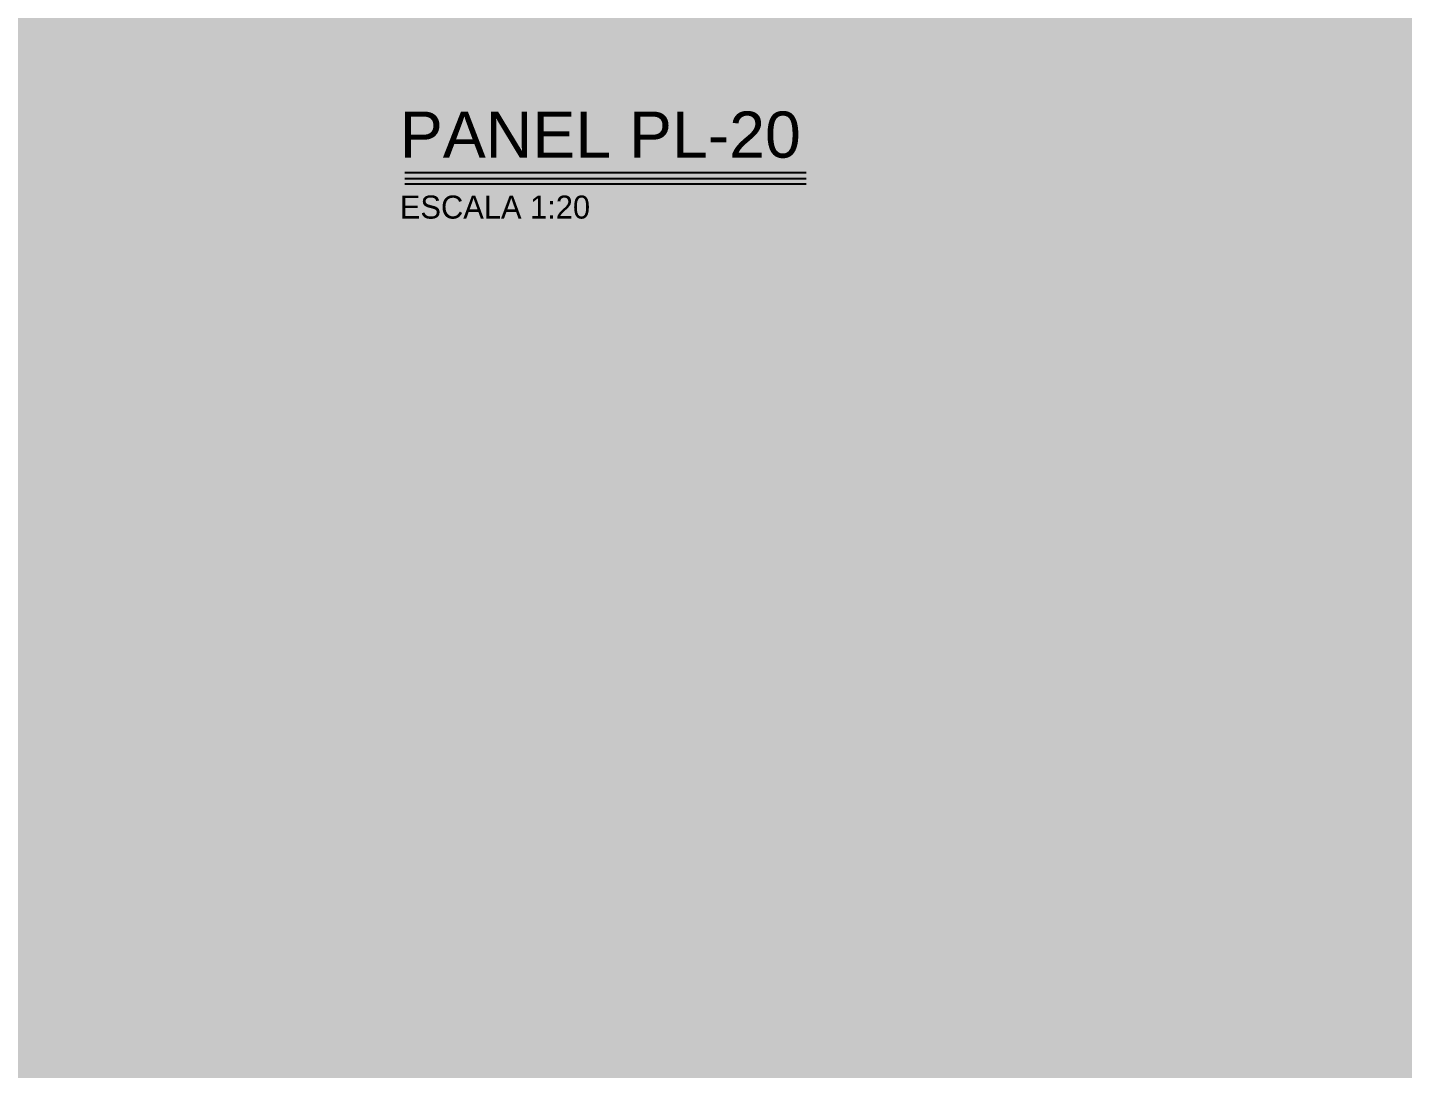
# Model space of a CAD drawing. Header units: millimetres. Extents: x 19458 to 19801, y 4351 to 4752.
# Drawn here: x 19590.041 to 19592.426, y 4505.479 to 4507.285 of the extents above; entities that cross this region are included whole.
import ezdxf
from ezdxf.enums import TextEntityAlignment as Align

# ---------------------------------------------------------------- set-up
doc = ezdxf.new("R2010")
doc.units = ezdxf.units.MM
for name, color, linetype in [('cotas', 1, 'Continuous'), ('cotas @ 200', 1, 'Continuous'), ('TEXTOS TITULOS @ 0.2', 3, 'Continuous')]:
    doc.layers.add(name, color=color, linetype=linetype)
doc.styles.add('century gothic', font='GOTHIC.TTF')
doc.styles.add('NOTAS', font='GOTHIC.TTF')
doc.styles.add('SMCtitulos', font='sanss___.ttf')
doc.dimstyles.new('ANOTATIVE 100 SMCONSTRUCCIONES', dxfattribs={"dimscale": 0, "dimtxt": 0.18, "dimasz": 0.15, "dimexe": 0.18, "dimexo": 0.09, "dimgap": 0.1, "dimtad": 1, "dimzin": 0, "dimdsep": 46, "dimtxsty": 'century gothic', "dimblk1": 'FLECHA1', "dimblk2": 'FLECHA1', "dimsah": 1, "dimcen": 0.18, "dimdle": 0.075, "dimclrd": 1, "dimclre": 1, "dimclrt": 2, "dimaunit": 1, "dimadec": 0, "dimazin": 0, "dimtfac": 0.75, "dimtix": 1, "dimtmove": 2, "dimatfit": 3, "dimfxl": 0.09, "dimtvp": 1.5, "dimtfill": 1, "dimtolj": 1, "dimtzin": 0, "dimarcsym": 0})

# ---------------------------------------------------------------- blocks, each defined once
blk = doc.blocks.new('FLECHA1')
at = {"color": 4}
blk.add_line((-0.246176, -0.248081), (0.248081, 0.25), dxfattribs=at)
at = {"color": 1}
blk.add_line((-1, 0), (0.496162, 0), dxfattribs=at)
blk = doc.blocks.new('*D1597')
at = {"layer": 'cotas', "color": 1, "lineweight": -2, "transparency": 16777216}
for p, q in [((19614.326, 4580.8448), (19614.326, 4610.8448)), ((19597.9836, 4550.8448), (19578.326, 4550.8448)), ((19614.326, 4548.4298), (19614.326, 4550.8448)), ((19597.5339, 4548.4298), (19578.326, 4548.4298)), ((19614.326, 4518.4298), (19614.326, 4488.4298))]:
    blk.add_line(p, q, dxfattribs=at)
at = {"layer": 'Defpoints', "color": 0, "transparency": 16777216}
for p in [(19614.326, 4550.8448), (19615.9836, 4550.8448), (19615.5339, 4548.4298)]:
    blk.add_point(p, dxfattribs=at)
at = {"layer": 'cotas', "color": 1, "lineweight": -2, "transparency": 16777216, "xscale": 30, "yscale": 30, "zscale": 30}
for p, rotation in [((19614.326, 4550.8448), 270), ((19614.326, 4548.4298), 90)]:
    blk.add_blockref('FLECHA1', p, dxfattribs=dict(at, rotation=rotation))
at = {"layer": 'cotas', "color": 2, "transparency": 16777216, "insert": (19575.5307, 4549.6373), "char_height": 36, "attachment_point": 5, "rotation": 90, "style": 'century gothic', "bg_fill": 3, "box_fill_scale": 1.1, "bg_fill_color": 256, "bg_fill_true_color": 13158600, "bg_fill_transparency": 0}
blk.add_mtext('\\A1;2.42', dxfattribs=at)
blk = doc.blocks.new('*U46')
at = {"color": 2}
blk.add_line((0, 0.052), (3.483, 0.052), dxfattribs=at)
at = {"color": 250}
blk.add_line((0, 0), (3.483, 0), dxfattribs=at)
at = {"color": 7}
blk.add_line((0, -0.047), (3.483, -0.047), dxfattribs=at)
at = {"color": 0, "linetype": 'ByBlock', "lineweight": -2, "style": 'NOTAS'}
for tag, p in [('1TITLE', (0.027, 1.014)), ('2TITLE', (-0.043, 0.181))]:
    blk.add_attdef(tag, p, '', height=0.3, dxfattribs=at)
blk.add_attdef('SCALE', text='', height=0.18, dxfattribs=at).set_placement((-0.043, -0.148), align=Align.TOP_LEFT)
blk = doc.blocks.new('*U1729')
at = {"layer": 'cotas @ 200'}
dim = blk.add_linear_dim(base=(19614.3260382735, 4550.8448237801), p1=(19615.5338597089, 4548.4298237801), p2=(19615.9836080801, 4550.8448237801), angle=90, dimstyle='ANOTATIVE 100 SMCONSTRUCCIONES', override={"dimscale": 200, "dimtix": 1, "dimtofl": 1, "dimtmove": 1, "dimatfit": 1}, dxfattribs=at)
dim.commit()
dim.dimension.update_dxf_attribs({"geometry": '*D1597', "text_midpoint": (19575.5306609792, 4549.6373237801)})

msp = doc.modelspace()

# ---------------------------------------------------------------- block references
at = {"layer": 'cotas'}
msp.add_blockref('*U1729', (0, 0), dxfattribs=at)

# ---------------------------------------------------------------- next in the draw order: block references
at = {"layer": 'TEXTOS TITULOS @ 0.2'}
ref = msp.add_blockref('*U46', (19590.6953, 4507.0229), dxfattribs=dict(at, xscale=0.2, yscale=0.2, zscale=0.2))
ref.add_attrib('2TITLE', 'PANEL PL-20', (19590.6867, 4507.0592), dxfattribs={"layer": '0', "color": 0, "linetype": 'ByBlock', "lineweight": -2, "height": 0.08, "style": 'SMCtitulos'})
ref.add_attrib('SCALE', 'ESCALA 1:20', dxfattribs={"layer": '0', "color": 0, "linetype": 'ByBlock', "lineweight": -2, "height": 0.04, "style": 'NOTAS'}).set_placement((19590.6867, 4506.9934), align=Align.TOP_LEFT)

doc.saveas('drawing.dxf')
